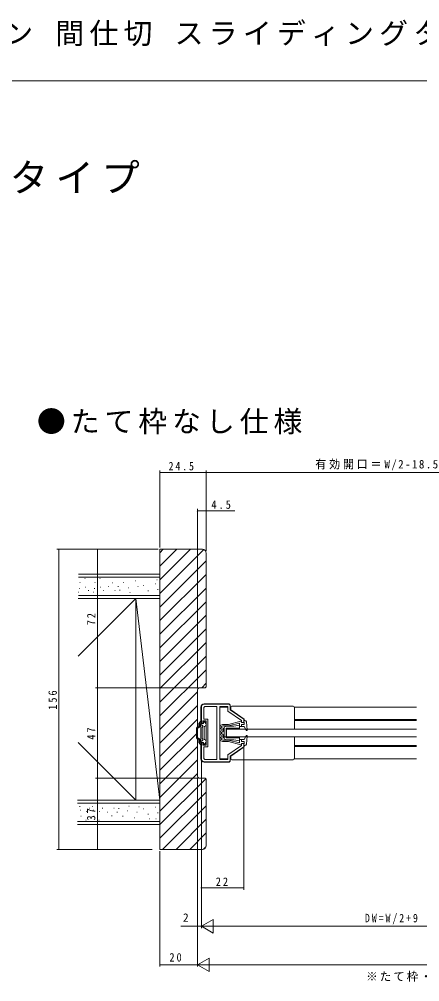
# Model space of a CAD drawing. Units: millimetres, scale not verified. Extents: x -495 to 495, y -796 to 796.
# Drawn here: x -107 to 101, y 295 to 796 of the extents above; entities that cross this region are included whole.
import ezdxf
from ezdxf.enums import TextEntityAlignment as Align

# ---------------------------------------------------------------- set-up
doc = ezdxf.new("R2010")
doc.units = ezdxf.units.MM
doc.header["$LTSCALE"] = 4
doc.layers.add('0-1_USER1', color=7, linetype='Continuous')
for name, color, linetype, lineweight in [('0-2_YKK_ZWAK', 7, 'Continuous', 18), ('0-3_YKK_D', 6, 'Continuous', 18), ('0-4_YKK_11', 7, 'Continuous', 9), ('0-5_YKK_12', 2, 'Continuous', 18), ('0-7_YSS_K', 3, 'Continuous', 18), ('0-8_YKK_13', 4, 'Continuous', 18)]:
    doc.layers.add(name, color=color, linetype=linetype, lineweight=lineweight)
doc.styles.add('ＭＳ ゴシック', font='')
doc.styles.get('ＭＳ ゴシック').set_extended_font_data('MS Gothic')

msp = doc.modelspace()

# ---------------------------------------------------------------- linework, layer by layer
at = {"layer": '0-2_YKK_ZWAK'}
msp.add_line((-495, 763.5), (495, 763.5), dxfattribs=at)
at = {"layer": '0-3_YKK_D'}
for p, q in [((-33.5, 520.912), (-33.5, 560.912)), ((-9.5, 518.912), (-9.5, 560.912)), ((-9.5, 518.912), (-9.5, 560.912)), ((-33.5, 559.912), (-9.5, 559.912)), ((-9.5, 559.912), (163, 559.912)), ((-14, 447.912), (-14, 540.912)), ((-14, 539.912), (-9.5, 539.912)), ((-9.5, 539.912), (5.4, 539.912)), ((-34.5, 519.912), (-87, 519.912)), ((-86, 363.912), (-86, 519.912)), ((-66, 447.912), (-66, 519.912)), ((-14, 447.912), (-67, 447.912)), ((-66, 400.912), (-66, 447.912)), ((10, 416.476), (10, 342.912)), ((-12, 410.327), (-12, 322.912)), ((-14, 400.912), (-67, 400.912)), ((-66, 400.912), (-66, 363.912)), ((-14, 400.912), (-14, 302.912)), ((-12, 403.212), (-12, 322.912)), ((-12, 403.212), (-12, 342.912)), ((-37.5, 363.912), (-87, 363.912)), ((-33.5, 362.912), (-33.5, 302.912)), ((-12, 343.912), (10, 343.912)), ((-12, 323.912), (-5.938, 327.412)), ((-5.938, 320.412), (-5.938, 327.412)), ((-12, 323.912), (-10.3, 323.912)), ((-12, 323.912), (0.124, 323.912)), ((-12, 323.912), (-5.938, 320.412)), ((181, 323.912), (-5, 323.912)), ((-14, 303.912), (-7.938, 307.412)), ((-7.938, 300.412), (-7.938, 307.412)), ((-14, 303.912), (-33.5, 303.912)), ((-14, 303.912), (-1.876, 303.912)), ((-14, 303.912), (-7.938, 300.412)), ((-7, 303.912), (361, 303.912))]:
    msp.add_line(p, q, dxfattribs=at)
msp.add_lwpolyline([(-12, 323.912), (-14, 323.912), (-22.6, 323.912)], dxfattribs=at)
for centre, start, end in [((-33.5, 559.912), 0, 180), ((-33.5, 559.912), 180, 0), ((-9.5, 559.912), 0, 180), ((-9.5, 559.912), 0, 180), ((-9.5, 559.912), 180, 0), ((-9.5, 559.912), 180, 0), ((-14, 539.912), 0, 180), ((-14, 539.912), 180, 0), ((-9.5, 539.912), 0, 180), ((-9.5, 539.912), 180, 0), ((-86, 519.912), 90, 270), ((-86, 519.912), 270, 90), ((-66, 519.912), 90, 270), ((-66, 519.912), 270, 90), ((-66, 447.912), 90, 270), ((-66, 447.912), 90, 270), ((-66, 447.912), 270, 90), ((-66, 447.912), 270, 90), ((-66, 400.912), 90, 270), ((-66, 400.912), 90, 270), ((-66, 400.912), 270, 90), ((-66, 400.912), 270, 90), ((-86, 363.912), 90, 270), ((-86, 363.912), 270, 90), ((-66, 363.912), 90, 270), ((-66, 363.912), 270, 90), ((-12, 343.912), 0, 180), ((-12, 343.912), 180, 0), ((10, 343.912), 0, 180), ((10, 343.912), 180, 0), ((-14, 323.912), 0, 180), ((-14, 323.912), 180, 0), ((-33.5, 303.912), 0, 180), ((-33.5, 303.912), 180, 0)]:
    msp.add_arc(centre, 0.106, start, end, dxfattribs=at)
at = {"layer": '0-4_YKK_11'}
for p, q in [((-12, 429.412), (-12, 437.912)), ((-10.8, 431.662), (-10.8, 437.212)), ((-10.5, 439.412), (2, 439.412)), ((-9.8, 438.212), (-3.9, 438.212)), ((-3.9, 438.212), (-3.9, 410.612)), ((-3.9, 438.212), (-3.9, 410.612)), ((1.8, 438.212), (-2.5, 438.212)), ((-2.5, 438.212), (-2.5, 410.612)), ((1.8, 435.78), (1.8, 438.212)), ((8.8, 430.98), (1.8, 435.78)), ((3, 438.412), (3, 436.412)), ((3, 436.412), (10, 431.612)), ((-11.2, 430.662), (-11.2, 429.412)), ((-9.6, 430.662), (-11.2, 430.662)), ((-8.6, 431.662), (-10.8, 431.662)), ((-9.6, 418.162), (-9.6, 430.662)), ((-8.6, 417.162), (-8.6, 431.662)), ((8.8, 429.912), (8.8, 430.98)), ((10, 431.612), (10, 429.912)), ((-11.2, 429.412), (-12, 429.412)), ((10, 429.912), (8.8, 429.912)), ((-12, 419.412), (-11.2, 419.412)), ((-12, 410.912), (-12, 419.412)), ((-11.2, 419.412), (-11.2, 418.162)), ((-11.2, 418.162), (-9.6, 418.162)), ((-10.8, 417.162), (-8.6, 417.162)), ((-10.8, 411.612), (-10.8, 417.162)), ((1.8, 413.044), (8.8, 417.844)), ((10, 417.212), (3, 412.412)), ((8.8, 418.912), (10, 418.912)), ((8.8, 417.844), (8.8, 418.912)), ((10, 418.912), (10, 417.212)), ((-3.9, 410.612), (-9.8, 410.612)), ((-2.5, 410.612), (1.8, 410.612)), ((1.8, 410.612), (1.8, 413.044)), ((3, 412.412), (3, 410.412)), ((2, 409.412), (-10.5, 409.412))]:
    msp.add_line(p, q, dxfattribs=at)
for centre, radius, start, end in [((-10.5, 437.912), 1.5, 90.00001, 179.99999), ((-9.8, 437.212), 1, 90.00001, 179.99999), ((2, 438.412), 1, 0.00001, 89.99999), ((-10.5, 410.912), 1.5, 180.00001, 269.99999), ((-9.8, 411.612), 1, 180.00001, 269.99999), ((2, 410.412), 1, 269.99998, 359.99996)]:
    msp.add_arc(centre, radius, start, end, dxfattribs=at)
at = {"layer": '0-5_YKK_12'}
for p, q in [((-2.5, 437.912), (1.8, 437.912)), ((3, 437.912), (3.3, 437.912)), ((36.166, 437.912), (99.65, 437.912)), ((9.85, 431.412), (10.3, 431.412)), ((10, 430.912), (10.3, 430.912)), ((36.3, 431.412), (99.65, 431.412)), ((36.3, 430.912), (99.65, 430.912)), ((10, 417.912), (10.3, 417.912)), ((10, 417.412), (10.3, 417.412)), ((36.3, 417.912), (99.65, 417.912)), ((36.3, 417.412), (99.65, 417.412)), ((-2.5, 410.912), (1.8, 410.912)), ((3, 410.912), (3.3, 410.912)), ((36.166, 410.912), (99.65, 410.912))]:
    msp.add_line(p, q, dxfattribs=at)
at = {"layer": '0-7_YSS_K', "color": 7, "lineweight": 9}
for p, q in [((-33.5, 519.912), (-33.5, 363.912)), ((-11.5, 519.912), (-33.5, 519.912)), ((-9.5, 448.412), (-9.5, 517.912)), ((-33.5, 506.912), (-75.779, 506.912)), ((-46, 494.412), (-76, 494.412)), ((-33.5, 494.412), (-75.779, 494.412)), ((-46, 494.412), (-33.5, 494.412)), ((-46, 389.412), (-46, 494.412)), ((-33.5, 494.412), (-33.5, 389.412)), ((-14, 401.912), (-14, 446.912)), ((-13, 447.912), (-10, 447.912)), ((-10, 447.912), (-9.5, 448.412)), ((-10, 400.912), (-13, 400.912)), ((-9.5, 400.412), (-10, 400.912)), ((-9.5, 365.912), (-9.5, 400.412)), ((-76.413, 389.412), (-33.5, 389.412)), ((-33.5, 389.412), (-46, 389.412)), ((-76.413, 376.912), (-33.5, 376.912)), ((-33.5, 363.912), (-11.5, 363.912))]:
    msp.add_line(p, q, dxfattribs=at)
at = {"layer": '0-7_YSS_K'}
for p, q in [((-33.5, 504.034), (-17.622, 519.912)), ((-33.5, 511.105), (-24.693, 519.912)), ((-33.5, 518.176), (-31.764, 519.912)), ((-33.5, 496.963), (-10.712, 519.751)), ((-33.5, 489.892), (-9.5, 513.892)), ((-33.5, 482.821), (-9.5, 506.821)), ((-33.5, 505.412), (-75.779, 505.412)), ((-75.182, 502.683), (-74.982, 502.683)), ((-72.595, 504.74), (-72.395, 504.74)), ((-67.401, 502.683), (-67.201, 502.683)), ((-64.814, 504.74), (-64.614, 504.74)), ((-60.435, 500.627), (-60.235, 500.627)), ((-58.113, 502.484), (-57.913, 502.484)), ((-55.327, 500.56), (-55.127, 500.56)), ((-52.408, 502.683), (-52.208, 502.683)), ((-46.371, 503.612), (-46.171, 503.612)), ((-45.044, 500.56), (-44.844, 500.56)), ((-42.073, 501.087), (-41.873, 501.087)), ((-36.036, 502.016), (-35.836, 502.016)), ((-35.156, 504.01), (-34.956, 504.01)), ((-75.779, 497.641), (-75.579, 497.641)), ((-33.5, 495.912), (-75.779, 495.912)), ((-75.381, 499.499), (-75.181, 499.499)), ((-72.197, 500.295), (-71.997, 500.295)), ((-70.737, 498.57), (-70.537, 498.57)), ((-67.998, 497.641), (-67.798, 497.641)), ((-67.6, 499.499), (-67.4, 499.499)), ((-64.416, 500.295), (-64.216, 500.295)), ((-62.956, 498.57), (-62.756, 498.57)), ((-56.986, 498.57), (-56.786, 498.57)), ((-54.465, 498.636), (-54.265, 498.636)), ((-50.086, 499.897), (-49.886, 499.897)), ((-49.224, 497.509), (-49.024, 497.509)), ((-39.752, 498.301), (-39.552, 498.301)), ((-38.889, 495.912), (-38.689, 495.912)), ((-34.71, 498.964), (-34.51, 498.964)), ((-33.5, 475.75), (-9.5, 499.75)), ((-46, 494.412), (-76, 464.412)), ((-46, 494.412), (-33.5, 389.412)), ((-33.5, 468.679), (-9.5, 492.679)), ((-33.5, 461.608), (-9.5, 485.608)), ((-33.5, 454.537), (-9.5, 478.537)), ((-33.5, 447.465), (-9.5, 471.465)), ((-33.5, 440.394), (-9.5, 464.394)), ((-33.5, 433.323), (-9.5, 457.323)), ((-33.5, 426.252), (-14, 445.752)), ((-11.84, 447.912), (-9.5, 450.252)), ((-33.5, 419.181), (-14, 438.681)), ((-33.5, 412.11), (-14, 431.61)), ((-33.5, 405.039), (-14, 424.539)), ((-76, 419.412), (-46, 389.412)), ((-33.5, 397.968), (-14, 417.468)), ((-33.5, 390.897), (-14, 410.397)), ((-33.5, 383.826), (-14, 403.326)), ((-33.5, 376.755), (-9.671, 400.584)), ((-33.5, 369.684), (-9.5, 393.684)), ((-33.5, 387.912), (-76.413, 387.912)), ((-75.22, 386.183), (-75.02, 386.183)), ((-68.498, 386.183), (-68.298, 386.183)), ((-49.724, 386.316), (-49.524, 386.316)), ((-44.483, 386.05), (-44.283, 386.05)), ((-36.036, 385.918), (-35.836, 385.918)), ((-32.2, 363.912), (-9.5, 386.613)), ((-74.822, 384.326), (-74.622, 384.326)), ((-74.623, 381.141), (-74.423, 381.141)), ((-71.638, 383.529), (-71.438, 383.529)), ((-70.178, 385.254), (-69.978, 385.254)), ((-68.1, 384.326), (-67.9, 384.326)), ((-67.901, 381.141), (-67.701, 381.141)), ((-64.916, 383.529), (-64.716, 383.529)), ((-63.456, 385.254), (-63.256, 385.254)), ((-60.935, 383.198), (-60.735, 383.198)), ((-58.613, 381.34), (-58.413, 381.34)), ((-57.486, 385.254), (-57.286, 385.254)), ((-55.827, 383.264), (-55.627, 383.264)), ((-54.965, 385.188), (-54.765, 385.188)), ((-52.908, 381.141), (-52.708, 381.141)), ((-50.586, 383.928), (-50.386, 383.928)), ((-45.544, 383.264), (-45.344, 383.264)), ((-42.073, 384.989), (-41.873, 384.989)), ((-39.752, 382.203), (-39.552, 382.203)), ((-34.71, 382.866), (-34.51, 382.866)), ((-33.5, 378.412), (-76.413, 378.412)), ((-72.036, 379.085), (-71.836, 379.085)), ((-65.314, 379.085), (-65.114, 379.085)), ((-46.871, 380.212), (-46.671, 380.212)), ((-38.889, 379.814), (-38.689, 379.814)), ((-35.656, 379.814), (-35.456, 379.814)), ((-25.129, 363.912), (-9.5, 379.542)), ((-18.058, 363.912), (-9.5, 372.471)), ((-10.893, 364.007), (-9.594, 365.305))]:
    msp.add_line(p, q, dxfattribs=at)
at = {"layer": '0-7_YSS_K', "color": 7, "lineweight": 9}
msp.add_lwpolyline([(-76, 389.412), (-46, 389.412), (-46, 494.412)], dxfattribs=at)
for centre, radius, start, end in [((-11.5, 517.912), 2, 0, 90), ((-13, 446.912), 1, 90, 180), ((-13, 401.912), 1, 180, 270), ((-11.5, 365.912), 2, 270, 0)]:
    msp.add_arc(centre, radius, start, end, dxfattribs=at)
at = {"layer": '0-8_YKK_13'}
for p, q in [((-12.2, 410.912), (-12.2, 437.912)), ((-10.5, 439.612), (2, 439.612)), ((3, 438.612), (3, 438.112)), ((3.3, 436.415), (3.3, 437.912)), ((10.3, 431.615), (3.3, 436.415)), ((35.3, 438.412), (3.8, 438.412)), ((36.3, 437.412), (36.3, 426.412)), ((8.55, 430.606), (2, 428.912)), ((10.3, 429.912), (10, 430.912)), ((10.578, 430.912), (10, 430.912)), ((10.3, 430.912), (10.3, 431.615)), ((-14.5, 421.662), (-14.5, 427.162)), ((-13.3, 427.662), (-14, 427.662)), ((-14, 421.662), (-14, 427.162)), ((-13.3, 427.162), (-14, 427.162)), ((-13.3, 427.662), (-13.3, 429.132)), ((-13.26, 429.282), (-12.694, 430.262)), ((-12.8, 427.662), (-12.8, 428.783)), ((-11.498, 428.388), (-12.46, 428.943)), ((-12.434, 430.412), (-12.2, 430.412)), ((-12, 429.812), (-12, 430.212)), ((-11.6, 427.212), (-11.315, 427.705)), ((-11.6, 421.612), (-11.6, 427.212)), ((-10.8, 429.812), (-10.8, 430.212)), ((-10.466, 430.412), (-10.6, 430.412)), ((-10.6, 427.489), (-10.6, 421.335)), ((-9.75, 428.153), (-10.45, 427.749)), ((-9.64, 429.282), (-10.206, 430.262)), ((-9.6, 428.413), (-9.6, 429.132)), ((-1.095, 428.912), (-2.2, 428.262)), ((-2.2, 428.262), (-2.2, 426.862)), ((-1.2, 426.285), (-2.2, 426.862)), ((-2.2, 425.112), (-1.2, 425.69)), ((-1.5, 427.862), (-0.904, 428.212)), ((-1.5, 427.862), (-1.5, 427.266)), ((-0.5, 426.689), (-1.5, 427.266)), ((-1.2, 426.285), (-1.2, 425.69)), ((-1.095, 428.912), (2, 428.912)), ((-0.904, 428.212), (2.135, 428.212)), ((-0.5, 426.689), (-0.5, 425.285)), ((0.8, 427.912), (-0.2, 427.412)), ((-0.2, 427.412), (-0.2, 422.412)), ((-0.2, 421.412), (-0.2, 426.412)), ((4.8, 427.912), (0.8, 427.912)), ((0.8, 426.912), (0.8, 422.412)), ((7.8, 426.912), (0.8, 426.912)), ((0.8, 421.912), (0.8, 426.412)), ((1, 426.412), (99.65, 426.412)), ((1, 426.412), (1, 422.412)), ((7.8, 429.587), (2.124, 428.212)), ((7.8, 428.412), (4.8, 427.912)), ((8.8, 430.412), (8.8, 429.912)), ((8.8, 429.912), (10.3, 429.912)), ((8.8, 428.912), (8.8, 427.712)), ((8.8, 428.912), (10.3, 428.912)), ((10.3, 429.912), (10.3, 428.912)), ((11.233, 425.876), (10.3, 427.712)), ((11.798, 426.043), (11.374, 430.194)), ((-13.3, 421.662), (-14, 421.662)), ((-13.3, 421.162), (-14, 421.162)), ((-13.3, 419.693), (-13.3, 421.162)), ((-12.8, 420.041), (-12.8, 421.162)), ((-11.498, 420.436), (-12.46, 419.881)), ((-11.6, 421.612), (-11.315, 421.119)), ((-9.75, 420.671), (-10.45, 421.076)), ((-9.6, 420.412), (-9.6, 419.693)), ((-2.2, 425.112), (-2.2, 423.712)), ((-2.2, 423.712), (-1.2, 423.135)), ((-1.2, 422.54), (-2.2, 421.962)), ((-2.2, 421.962), (-2.2, 420.562)), ((-1.095, 419.912), (-2.2, 420.562)), ((-0.5, 425.285), (-1.5, 424.708)), ((-1.5, 424.708), (-1.5, 424.116)), ((-0.5, 423.539), (-1.5, 424.116)), ((-0.5, 422.135), (-1.5, 421.558)), ((-1.5, 421.558), (-1.5, 420.963)), ((-1.5, 420.963), (-0.904, 420.612)), ((-1.2, 423.135), (-1.2, 422.54)), ((-0.904, 420.612), (2.124, 420.612)), ((-0.5, 423.539), (-0.5, 422.135)), ((-0.2, 422.412), (0.8, 422.412)), ((0.8, 420.912), (-0.2, 421.412)), ((7.8, 422.412), (0.8, 422.412)), ((7.8, 421.912), (0.8, 421.912)), ((4.8, 420.912), (0.8, 420.912)), ((1, 422.412), (99.65, 422.412)), ((7.8, 419.237), (2.124, 420.612)), ((7.8, 420.412), (4.8, 420.912)), ((7.8, 420.412), (7.8, 422.412)), ((7.8, 421.112), (10.3, 421.112)), ((7.8, 419.237), (7.8, 421.112)), ((8.8, 419.912), (8.8, 421.112)), ((11.233, 422.948), (10.3, 421.112)), ((11.798, 422.782), (11.374, 418.631)), ((11.609, 423.092), (11.78, 422.921)), ((36.3, 411.412), (36.3, 422.412)), ((-13.26, 419.543), (-12.694, 418.562)), ((-12.434, 418.412), (-12.2, 418.412)), ((-12, 419.012), (-12, 418.612)), ((-10.8, 419.012), (-10.8, 418.612)), ((-10.466, 418.412), (-10.6, 418.412)), ((-9.64, 419.543), (-10.206, 418.562)), ((-1.095, 419.912), (2, 419.912)), ((8.55, 418.219), (2, 419.912)), ((10.3, 417.21), (3.3, 412.41)), ((8.8, 419.961), (8.849, 419.912)), ((8.8, 419.912), (10.3, 419.912)), ((10.3, 418.912), (10, 417.912)), ((10.578, 417.912), (10, 417.912)), ((10.3, 417.912), (10.3, 417.21)), ((3, 410.712), (3, 410.212)), ((3.3, 412.41), (3.3, 410.912)), ((35.3, 410.412), (3.8, 410.412)), ((2, 409.212), (-10.5, 409.212))]:
    msp.add_line(p, q, dxfattribs=at)
for points in [[(7.8, 428.412), (7.8, 426.412), (0.8, 426.412)], [(7.8, 429.587), (7.8, 427.712), (10.3, 427.712)], [(8.8, 418.412), (8.8, 418.912), (10.3, 418.912), (10.3, 419.912)]]:
    msp.add_lwpolyline(points, dxfattribs=at)
for centre, radius, start, end in [((-10.5, 437.912), 1.7, 90, 180), ((2, 438.612), 1, 0, 90), ((3.8, 437.912), 0.5, 90, 180), ((35.3, 437.412), 1, 0, 90), ((8.6, 430.412), 0.2, 0, 110.08231), ((10.578, 430.112), 0.8, 5.84448, 90), ((-14, 427.162), 0.5, 90, 180), ((-13, 429.132), 0.3, 150, 180), ((-13.3, 427.662), 0.5, 270, 0), ((-12.7, 429.012), 0.25, 343.95468, 246.42182), ((-12.434, 430.112), 0.3, 90, 150), ((-12.2, 430.212), 0.2, 0, 90), ((-11.4, 429.812), 0.6, 180, 0), ((-11.748, 427.955), 0.5, 330, 60), ((-10.6, 430.212), 0.2, 90, 180), ((-10.3, 427.489), 0.3, 120, 180), ((-10.466, 430.112), 0.3, 30, 90), ((-9.9, 428.413), 0.3, 300, 0), ((-9.9, 429.132), 0.3, 0, 30), ((11.5, 426.012), 0.3, 206.92833, 5.84448), ((-14, 421.662), 0.5, 180, 270), ((-13.3, 421.162), 0.5, 0, 90), ((-11.748, 420.869), 0.5, 300, 30), ((-10.3, 421.335), 0.3, 180, 240), ((-9.9, 420.412), 0.3, 0, 60), ((11.5, 422.812), 0.3, 354.15552, 153.07167), ((-13, 419.693), 0.3, 180, 210), ((-12.7, 419.812), 0.25, 113.57818, 16.04532), ((-12.434, 418.712), 0.3, 210, 270), ((-12.2, 418.612), 0.2, 270, 0), ((-11.4, 419.012), 0.6, 0, 180), ((-10.6, 418.612), 0.2, 180, 270), ((-10.466, 418.712), 0.3, 270, 330), ((-9.9, 419.693), 0.3, 330, 0), ((8.6, 418.412), 0.2, 249.91769, 0), ((10.578, 418.712), 0.8, 270, 354.15552), ((-10.5, 410.912), 1.7, 180, 270), ((3.8, 410.912), 0.5, 180, 270), ((35.3, 411.412), 1, 270, 0), ((2, 410.212), 1, 270, 0)]:
    msp.add_arc(centre, radius, start, end, dxfattribs=at)

# ---------------------------------------------------------------- texts
at = {"layer": '0-1_USER1', "attachment_point": 7, "style": 'ＭＳ ゴシック'}
for s, insert, char_height in [('\\T1.18;アルミインテリア建材\\~スクリーンパーティション\\~間仕切\\~スライディングタイプ\\~片引き戸\\~上吊りタイプ', (-495, 781.5), 11), ('\\T1.19;■Sタイプ／Nタイプ／Cタイプ／Wタイプ', (-468.397, 704.119), 14.66), ('\\T1.17;●たて枠なし仕様', (-97.433, 579.692), 11), ('\\T1.17;※たて枠・中方立・半たて枠はオプションの専用造作材です。', (73.587, 295.063), 4.399)]:
    msp.add_mtext(s, dxfattribs=dict(at, insert=insert, char_height=char_height))
at = {"layer": '0-3_YKK_D', "color": 7, "style": 'ＭＳ ゴシック'}
msp.add_text('2', height=4.399, dxfattribs=at).set_placement((-21.6, 324.912), align=Align.BOTTOM_LEFT)
at = {"layer": '0-3_YKK_D', "color": 7, "char_height": 4.399, "attachment_point": 7, "style": 'ＭＳ ゴシック'}
for s, insert in [('\\T1.26;\\W0.95;有効開口＝W/2-18.5', (47.15, 560.912)), ('\\T1.39;\\W0.85;24.5', (-29.02, 560.912)), ('\\T1.38;\\W0.9;4.5', (-6.8, 540.912)), ('\\T1.37;\\W0.9;22', (-4.52, 344.912)), ('\\T1.4;\\W0.85;DW=W/2+9', (72.96, 324.912)), ('\\T1.37;\\W0.9;20', (-28.6, 305.512))]:
    msp.add_mtext(s, dxfattribs=dict(at, insert=insert))
at = {"layer": '0-3_YKK_D', "color": 7, "char_height": 4.399, "attachment_point": 7, "rotation": 90, "style": 'ＭＳ ゴシック'}
for s, insert in [('\\T1.37;\\W0.9;72', (-67, 480.392)), ('\\T1.38;\\W0.9;156', (-87, 436.472)), ('\\T1.37;\\W0.9;47', (-67, 420.892)), ('\\T1.37;\\W0.9;37', (-67, 378.892))]:
    msp.add_mtext(s, dxfattribs=dict(at, insert=insert))

doc.saveas('drawing.dxf')
